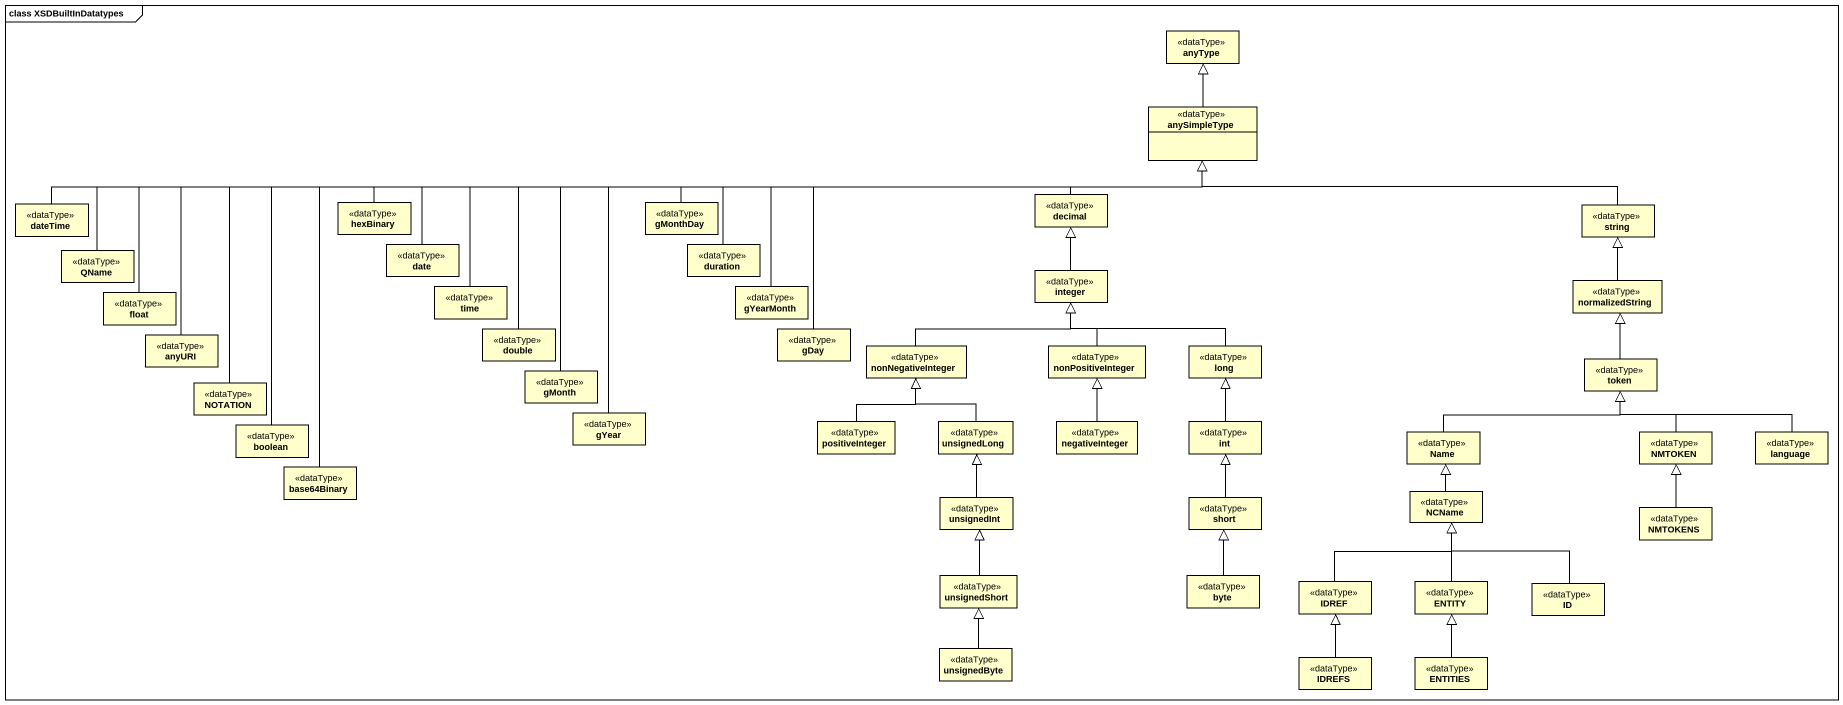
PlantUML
@startuml
mainframe class XSDBuiltInDatatypes
hide circle
hide empty members
class anyType <<dataType>> #FFFFCC
class anySimpleType <<dataType>> #FFFFCC
class dateTime <<dataType>> #FFFFCC
class hexBinary <<dataType>> #FFFFCC
class gMonthDay <<dataType>> #FFFFCC
class decimal <<dataType>> #FFFFCC
class string <<dataType>> #FFFFCC
class QName <<dataType>> #FFFFCC
class date <<dataType>> #FFFFCC
class duration <<dataType>> #FFFFCC
class integer <<dataType>> #FFFFCC
class normalizedString <<dataType>> #FFFFCC
class float <<dataType>> #FFFFCC
class time <<dataType>> #FFFFCC
class gYearMonth <<dataType>> #FFFFCC
class anyURI <<dataType>> #FFFFCC
class double <<dataType>> #FFFFCC
class gDay <<dataType>> #FFFFCC
class nonNegativeInteger <<dataType>> #FFFFCC
class nonPositiveInteger <<dataType>> #FFFFCC
class long <<dataType>> #FFFFCC
class token <<dataType>> #FFFFCC
class NOTATION <<dataType>> #FFFFCC
class gMonth <<dataType>> #FFFFCC
class boolean <<dataType>> #FFFFCC
class gYear <<dataType>> #FFFFCC
class positiveInteger <<dataType>> #FFFFCC
class unsignedLong <<dataType>> #FFFFCC
class negativeInteger <<dataType>> #FFFFCC
class int <<dataType>> #FFFFCC
class Name <<dataType>> #FFFFCC
class NMTOKEN <<dataType>> #FFFFCC
class language <<dataType>> #FFFFCC
class base64Binary <<dataType>> #FFFFCC
class unsignedInt <<dataType>> #FFFFCC
class short <<dataType>> #FFFFCC
class NCName <<dataType>> #FFFFCC
class NMTOKENS <<dataType>> #FFFFCC
class unsignedShort <<dataType>> #FFFFCC
class byte <<dataType>> #FFFFCC
class IDREF <<dataType>> #FFFFCC
class "ENTITY" as ENTITY_ <<dataType>> #FFFFCC
class ID <<dataType>> #FFFFCC
class unsignedByte <<dataType>> #FFFFCC
class IDREFS <<dataType>> #FFFFCC
class ENTITIES <<dataType>> #FFFFCC
anySimpleType -up-|> anyType
dateTime -right-|> anySimpleType
hexBinary -right-|> anySimpleType
gMonthDay -right-|> anySimpleType
decimal -right-|> anySimpleType
string -left-|> anySimpleType
QName -right-|> anySimpleType
date -right-|> anySimpleType
duration -right-|> anySimpleType
integer -up-|> decimal
normalizedString -up-|> string
float -right-|> anySimpleType
time -right-|> anySimpleType
gYearMonth -right-|> anySimpleType
anyURI -right-|> anySimpleType
double -right-|> anySimpleType
gDay -right-|> anySimpleType
nonNegativeInteger -right-|> integer
nonPositiveInteger -up-|> integer
long -left-|> integer
token -up-|> normalizedString
NOTATION -right-|> anySimpleType
gMonth -right-|> anySimpleType
boolean -right-|> anySimpleType
gYear -right-|> anySimpleType
positiveInteger -up-|> nonNegativeInteger
unsignedLong -up-|> nonNegativeInteger
negativeInteger -up-|> nonPositiveInteger
int -up-|> long
Name -right-|> token
NMTOKEN -up-|> token
language -left-|> token
base64Binary -right-|> anySimpleType
unsignedInt -up-|> unsignedLong
short -up-|> int
NCName -up-|> Name
NMTOKENS -up-|> NMTOKEN
unsignedShort -up-|> unsignedInt
byte -up-|> short
IDREF -up-|> NCName
ENTITY_ -up-|> NCName
ID -up-|> NCName
unsignedByte -up-|> unsignedShort
IDREFS -up-|> IDREF
ENTITIES -up-|> ENTITY_
@enduml
